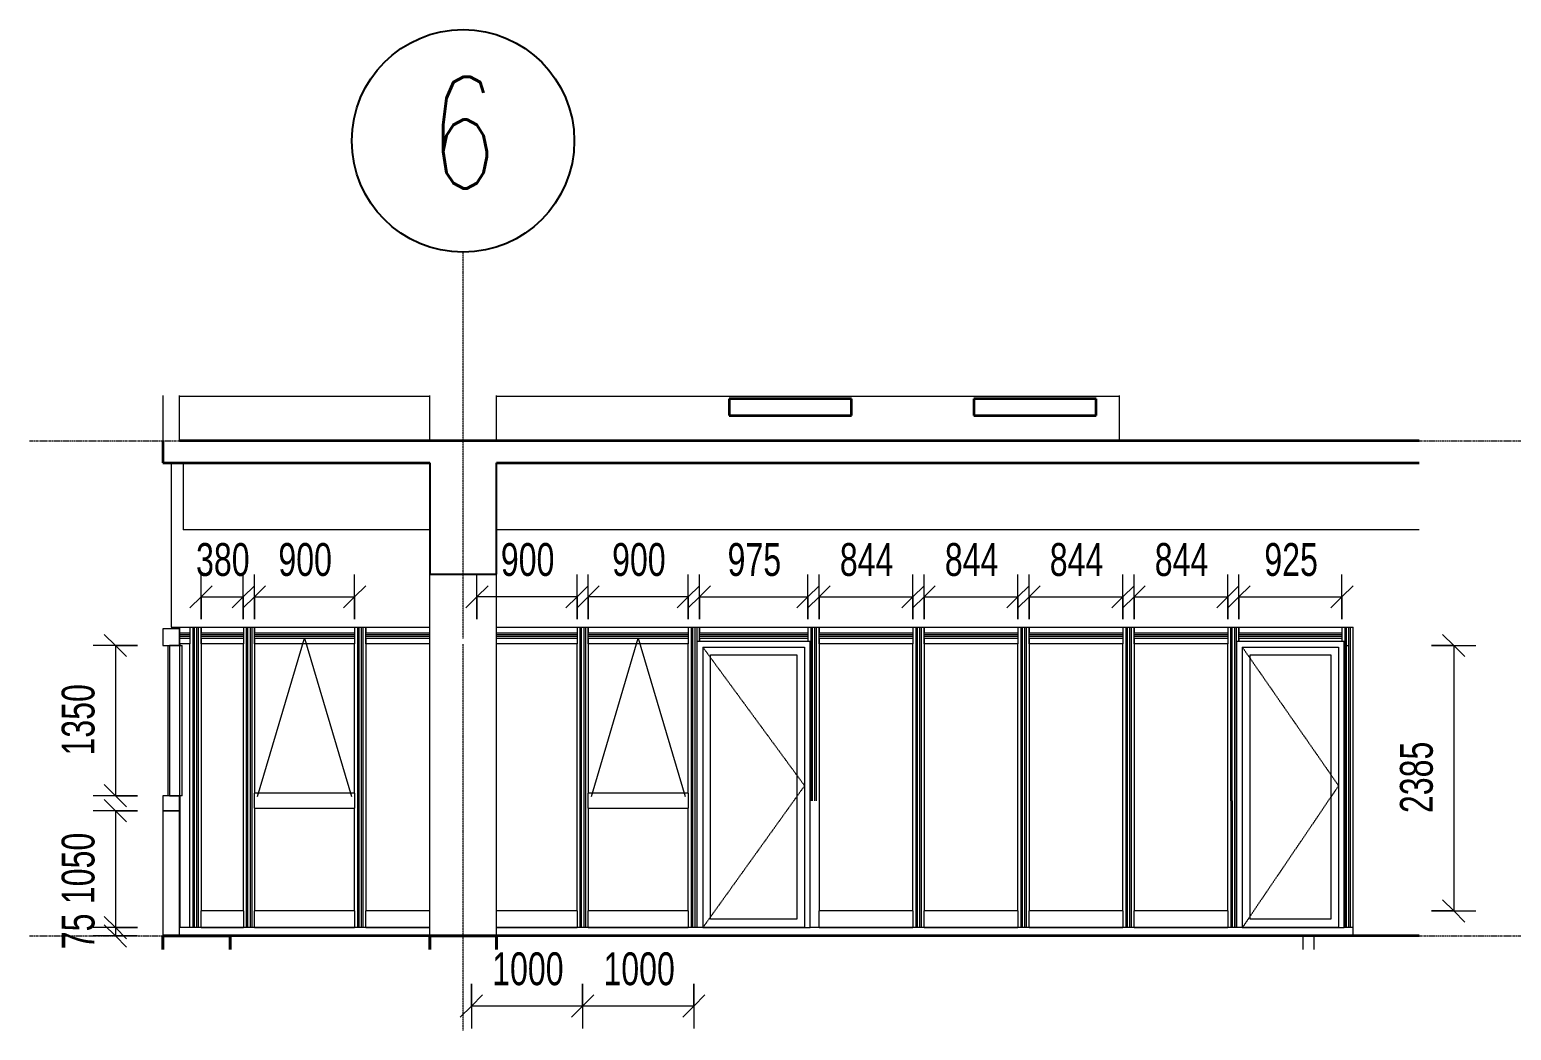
# Model space of a CAD drawing. Header units: millimetres. Extents: x -57519 to 497916, y -349472 to 446842.
# Drawn here: x 254065 to 267385, y 10602 to 19593 of the extents above; entities that cross this region are included whole.
import ezdxf

# ---------------------------------------------------------------- set-up
doc = ezdxf.new("R2010")
doc.units = ezdxf.units.MM
for name, pattern in [('Center', [40, 10, -5, 20, -5]), ('Grid Line__1_200_', [10.5, 6, -1.5, 1.5, -1.5]), ('Hidden', [7.14375, 4.7625, -2.38125])]:
    doc.linetypes.add(name, pattern=pattern)
for name, color, linetype, lineweight in [('A-ANNO-DIMS', 211, 'Continuous', 5), ('A-ANNO-DIMS-200', 211, 'Continuous', 5), ('A-ANNO-NOTE', 131, 'Continuous', 25), ('A-DETL-THIN', 151, 'Continuous', 9), ('A-FLOR', 192, 'Continuous', 5), ('A-FLOR-LEVL', 51, 'Continuous', 5), ('A-GLAZ-CURT', 52, 'Continuous', 20), ('A-GLAZ-CURT-HDLN', 51, 'Hidden', 20), ('A-GLAZ-CWMG', 51, 'Continuous', 20), ('A-WALL', 113, 'Continuous', 20), ('A-WALL-PATT', 111, 'Continuous', 20), ('S-BEAM', 12, 'Continuous', 20), ('S-COLS', 52, 'Continuous', 20), ('S-GRID', 1, 'Continuous', 5), ('S-GRID-IDEN', 1, 'Continuous', 25)]:
    doc.layers.add(name, color=color, linetype=linetype, lineweight=lineweight)
doc.styles.add('Arial_1', font='arial.ttf', dxfattribs={"width": 0.7, "height": 295.05988})
doc.styles.add('RomanS', font='romans__.ttf', dxfattribs={"width": 0.7, "height": 1003.164557})
doc.dimstyles.new('Linear_-_1_5mm_Arial_2', dxfattribs={"dimscale": 304.8, "dimtxt": 300, "dimasz": 0.656168, "dimexe": 0.656168, "dimexo": 0.0625, "dimgap": 0.328084, "dimtad": 1, "dimdec": 0, "dimzin": 0, "dimdsep": 46, "dimtxsty": 'Arial_1', "dimblk1": 'OBLIQUE', "dimblk2": 'OBLIQUE', "dimsah": 1, "dimcen": 0.09, "dimadec": 0, "dimazin": 0, "dimtfac": 1, "dimtdec": 4, "dimtix": 1, "dimtmove": 0, "dimatfit": 3, "dimfxl": 0.656168, "dimfxlon": 1, "dimtvp": 1, "dimtolj": 1, "dimtzin": 0, "dimarcsym": 2})
doc.dimstyles.new('Linear_-_1_5mm_Arial_3', dxfattribs={"dimscale": 304.8, "dimtxt": 300, "dimasz": 0.656168, "dimexe": 0.656168, "dimexo": 0.0625, "dimgap": 0.328084, "dimtad": 1, "dimdec": 0, "dimzin": 0, "dimdsep": 46, "dimtxsty": 'Arial_1', "dimblk1": 'OBLIQUE', "dimblk2": 'OBLIQUE', "dimsah": 1, "dimcen": 0.09, "dimadec": 0, "dimazin": 0, "dimtfac": 1, "dimtdec": 4, "dimtix": 1, "dimtmove": 0, "dimatfit": 3, "dimfxl": 0.656168, "dimfxlon": 1, "dimtvp": 1, "dimtolj": 1, "dimtzin": 0, "dimarcsym": 2})

# ---------------------------------------------------------------- blocks, each defined once
blk = doc.blocks.new('System Panel - _DLN__12_12mm laminated clear glass-18442147-Section 1')
at = {"layer": 'A-GLAZ-CURT', "lineweight": 9}
for p, q in [((37884, 14075), (37794, 14075)), ((37794, 14075), (37794, 14060)), ((37884, 12665), (37884, 14075)), ((37794, 12710), (37794, 12665)), ((37794, 12665), (37794, 11526)), ((37884, 11526), (37884, 12665))]:
    blk.add_line(p, q, dxfattribs=at)
blk = doc.blocks.new('Rectangular Mullion - DLN_FRAME 2-18442152-Section 1')
at = {"layer": 'A-GLAZ-CWMG', "lineweight": 9}
for p, q in [((47314, 14175), (47314, 14225)), ((47314, 14160), (47314, 14175)), ((47314, 14175), (48239, 14175)), ((47314, 14140), (47314, 14160)), ((47314, 14160), (48239, 14160)), ((47314, 14125), (47314, 14140)), ((48239, 14140), (47314, 14140)), ((47314, 14095), (47314, 14125)), ((47314, 14125), (48239, 14125)), ((48239, 14225), (48239, 14175)), ((48239, 14175), (48239, 14160)), ((48239, 14160), (48239, 14140)), ((48239, 14140), (48239, 14125)), ((48239, 14125), (48239, 14095))]:
    blk.add_line(p, q, dxfattribs=at)
blk = doc.blocks.new('Rectangular Mullion - DLN_FRAME-18393997-Section 1')
at = {"layer": 'A-GLAZ-CWMG', "lineweight": 9}
for p, q in [((48264, 12665), (48264, 11525)), ((48279, 11525), (48279, 12665)), ((48299, 12665), (48299, 11525)), ((48314, 12665), (48314, 11525)), ((48279, 11525), (48264, 11525)), ((48299, 11525), (48279, 11525)), ((48314, 11525), (48299, 11525))]:
    blk.add_line(p, q, dxfattribs=at)
blk = doc.blocks.new('System Panel - _DLN__12_12mm laminated clear glass-18442162-Section 1')
at = {"layer": 'A-GLAZ-CURT', "lineweight": 9}
for p, q in [((41464, 12598), (41464, 11675)), ((42364, 11675), (42364, 12598))]:
    blk.add_line(p, q, dxfattribs=at)
blk = doc.blocks.new('Curtain Wall Door 1 - Curtain Wall Door 1-18442149-Section 1')
at = {"layer": 'A-GLAZ-CURT', "lineweight": 9}
for p, q in [((43459, 14095), (42444, 14095)), ((42444, 11525), (42444, 14095)), ((42494, 14045), (42494, 11525)), ((42494, 14045), (43409, 14045)), ((43409, 14045), (43409, 11525)), ((43459, 11525), (43459, 14095)), ((42564, 11600), (42564, 13975)), ((42564, 13975), (43339, 13975)), ((43339, 13975), (43339, 11600)), ((43339, 11600), (42564, 11600)), ((42494, 11525), (42444, 11525)), ((42494, 11525), (43409, 11525)), ((43409, 11525), (43459, 11525))]:
    blk.add_line(p, q, dxfattribs=at)
at = {"layer": 'A-GLAZ-CURT-HDLN', "lineweight": 9}
for p, q in [((42494, 14045), (43409, 12800)), ((43409, 12800), (42494, 11525))]:
    blk.add_line(p, q, dxfattribs=at)
blk = doc.blocks.new('System Panel - _DLN__12_12mm laminated clear glass-18442151-Section 1')
at = {"layer": 'A-GLAZ-CURT', "lineweight": 9}
for p, q in [((44383, 14075), (43539, 14075)), ((43539, 14075), (43539, 12665)), ((44383, 12665), (44383, 14075)), ((43539, 12665), (43539, 11675)), ((44383, 11675), (44383, 12665))]:
    blk.add_line(p, q, dxfattribs=at)
blk = doc.blocks.new('Rectangular Mullion - DLN_FRAME 2-18442139-Section 1')
at = {"layer": 'A-GLAZ-CWMG', "lineweight": 9}
for p, q in [((40639, 14175), (41364, 14175)), ((40639, 14160), (41364, 14160)), ((41364, 14140), (40639, 14140)), ((40639, 14125), (41364, 14125)), ((41364, 14225), (41364, 14175)), ((41364, 14175), (41364, 14160)), ((41364, 14160), (41364, 14140)), ((41364, 14140), (41364, 14125)), ((41364, 14125), (41364, 14075))]:
    blk.add_line(p, q, dxfattribs=at)
blk = doc.blocks.new('Rectangular Mullion - DLN_FRAME 2-V5-Section 1')
at = {"layer": 'A-GLAZ-CWMG', "lineweight": 9}
for p, q in [((41464, 14175), (41464, 14225)), ((41464, 14160), (41464, 14175)), ((41464, 14175), (42364, 14175)), ((41464, 14140), (41464, 14160)), ((41464, 14160), (42364, 14160)), ((41464, 14125), (41464, 14140)), ((42364, 14140), (41464, 14140)), ((41464, 14075), (41464, 14125)), ((41464, 14125), (42364, 14125)), ((42364, 14225), (42364, 14175)), ((42364, 14175), (42364, 14160)), ((42364, 14160), (42364, 14140)), ((42364, 14140), (42364, 14125)), ((42364, 14125), (42364, 14075))]:
    blk.add_line(p, q, dxfattribs=at)
blk = doc.blocks.new('Rectangular Mullion - DLN_FRAME 2-18442148-Section 1')
at = {"layer": 'A-GLAZ-CWMG', "lineweight": 9}
for p, q in [((42464, 14175), (42464, 14225)), ((42464, 14160), (42464, 14175)), ((42464, 14175), (43439, 14175)), ((42464, 14140), (42464, 14160)), ((42464, 14160), (43439, 14160)), ((42464, 14125), (42464, 14140)), ((43439, 14140), (42464, 14140)), ((42464, 14095), (42464, 14125)), ((42464, 14125), (43439, 14125)), ((43439, 14225), (43439, 14175)), ((43439, 14175), (43439, 14160)), ((43439, 14160), (43439, 14140)), ((43439, 14140), (43439, 14125)), ((43439, 14125), (43439, 14095))]:
    blk.add_line(p, q, dxfattribs=at)
blk = doc.blocks.new('Rectangular Mullion - DLN_FRAME 2-18442150-Section 1')
at = {"layer": 'A-GLAZ-CWMG', "lineweight": 9}
for p, q in [((43539, 14175), (43539, 14225)), ((43539, 14160), (43539, 14175)), ((43539, 14175), (44383, 14175)), ((43539, 14140), (43539, 14160)), ((43539, 14160), (44383, 14160)), ((43539, 14125), (43539, 14140)), ((44383, 14140), (43539, 14140)), ((43539, 14075), (43539, 14125)), ((43539, 14125), (44383, 14125)), ((44383, 14225), (44383, 14175)), ((44383, 14175), (44383, 14160)), ((44383, 14160), (44383, 14140)), ((44383, 14140), (44383, 14125)), ((44383, 14125), (44383, 14075))]:
    blk.add_line(p, q, dxfattribs=at)
blk = doc.blocks.new('Rectangular Mullion - DLN_150 x 150mm _WD_-STUR_ OPENING-18440278-Section 1')
at = {"layer": 'A-GLAZ-CWMG', "lineweight": 9}
for p, q in [((43539, 11525), (43539, 11675)), ((44383, 11675), (43539, 11675)), ((44383, 11675), (44383, 11525)), ((43539, 11525), (44383, 11525))]:
    blk.add_line(p, q, dxfattribs=at)
blk = doc.blocks.new('Rectangular Mullion - DLN_FRAME-15967582-Section 1')
at = {"layer": 'A-GLAZ-CWMG', "lineweight": 9}
for p, q in [((42389, 12665), (42389, 11525)), ((42404, 11525), (42404, 12665)), ((42424, 12665), (42424, 11525)), ((42439, 12665), (42439, 11525)), ((42404, 11525), (42389, 11525)), ((42424, 11525), (42404, 11525)), ((42439, 11525), (42424, 11525))]:
    blk.add_line(p, q, dxfattribs=at)
blk = doc.blocks.new('Rectangular Mullion - DLN_FRAME-15967581-Section 1')
at = {"layer": 'A-GLAZ-CWMG', "lineweight": 9}
for p, q in [((44408, 12665), (44408, 11525)), ((44423, 11525), (44423, 12665)), ((44443, 12665), (44443, 11525)), ((44458, 12665), (44458, 11525)), ((44423, 11525), (44408, 11525)), ((44443, 11525), (44423, 11525)), ((44458, 11525), (44443, 11525))]:
    blk.add_line(p, q, dxfattribs=at)
blk = doc.blocks.new('System Panel - _DLN__12_12mm laminated clear glass-18442143-Section 1')
at = {"layer": 'A-GLAZ-CURT', "lineweight": 9}
for p, q in [((41364, 14075), (40639, 14075)), ((41364, 12665), (41364, 14075)), ((41364, 11675), (41364, 12665))]:
    blk.add_line(p, q, dxfattribs=at)
blk = doc.blocks.new('System Panel - _DLN__12_12mm laminated clear glass-V6-Section 1')
at = {"layer": 'A-GLAZ-CURT', "lineweight": 9}
for p, q in [((40039, 14075), (39464, 14075)), ((39464, 14075), (39464, 12665)), ((39464, 12665), (39464, 11675))]:
    blk.add_line(p, q, dxfattribs=at)
blk = doc.blocks.new('Rectangular Mullion - DLN_FRAME 2-18442144-Section 1')
at = {"layer": 'A-GLAZ-CWMG', "lineweight": 9}
for p, q in [((37984, 14175), (37984, 14225)), ((37984, 14160), (37984, 14175)), ((37984, 14175), (38364, 14175)), ((37984, 14140), (37984, 14160)), ((37984, 14160), (38364, 14160)), ((37984, 14125), (37984, 14140)), ((38364, 14140), (37984, 14140)), ((37984, 14075), (37984, 14125)), ((37984, 14125), (38364, 14125)), ((38364, 14225), (38364, 14175)), ((38364, 14175), (38364, 14160)), ((38364, 14160), (38364, 14140)), ((38364, 14140), (38364, 14125)), ((38364, 14125), (38364, 14075))]:
    blk.add_line(p, q, dxfattribs=at)
blk = doc.blocks.new('Rectangular Mullion - DLN_FRAME 2-V7-Section 1')
at = {"layer": 'A-GLAZ-CWMG', "lineweight": 9}
for p, q in [((39464, 14175), (39464, 14225)), ((39464, 14160), (39464, 14175)), ((39464, 14175), (40039, 14175)), ((39464, 14140), (39464, 14160)), ((39464, 14160), (40039, 14160)), ((39464, 14125), (39464, 14140)), ((40039, 14140), (39464, 14140)), ((39464, 14075), (39464, 14125)), ((39464, 14125), (40039, 14125))]:
    blk.add_line(p, q, dxfattribs=at)
blk = doc.blocks.new('Rectangular Mullion - DLN_150 x 150mm _WD_-STUR_ OPENING-18440271-Section 1')
at = {"layer": 'A-GLAZ-CWMG', "lineweight": 9}
for p, q in [((38464, 11525), (38464, 11675)), ((39364, 11675), (38464, 11675)), ((39364, 11675), (39364, 11525)), ((38464, 11525), (39364, 11525))]:
    blk.add_line(p, q, dxfattribs=at)
blk = doc.blocks.new('Rectangular Mullion - DLN_150 x 150mm _WD_-STUR_ OPENING-V8-Section 1')
at = {"layer": 'A-GLAZ-CWMG', "lineweight": 9}
for p, q in [((39464, 11525), (39464, 11675)), ((40039, 11675), (39464, 11675)), ((39464, 11525), (40039, 11525))]:
    blk.add_line(p, q, dxfattribs=at)
blk = doc.blocks.new('Rectangular Mullion - DLN_150 x 150mm _WD_-STUR_ OPENING-V9-Section 1')
at = {"layer": 'A-GLAZ-CWMG', "lineweight": 9}
for p, q in [((41364, 11675), (40639, 11675)), ((41364, 11675), (41364, 11525)), ((40639, 11525), (41364, 11525))]:
    blk.add_line(p, q, dxfattribs=at)
blk = doc.blocks.new('Rectangular Mullion - DLN_150 x 150mm _WD_-STUR_ OPENING-18440640-Section 1')
at = {"layer": 'A-GLAZ-CWMG', "lineweight": 9}
for p, q in [((37639, 14210), (37639, 14060)), ((37789, 14210), (37639, 14210)), ((37789, 14060), (37789, 14210)), ((37639, 14060), (37789, 14060))]:
    blk.add_line(p, q, dxfattribs=at)
blk = doc.blocks.new('Rectangular Mullion - DLN_135 x 150mm _WD_-STUR_ OPENING-18440606-Section 1')
at = {"layer": 'A-GLAZ-CWMG', "lineweight": 9}
for p, q in [((37639, 12710), (37639, 12575)), ((37789, 12710), (37639, 12710)), ((37789, 12575), (37789, 12710)), ((37639, 12575), (37789, 12575))]:
    blk.add_line(p, q, dxfattribs=at)
blk = doc.blocks.new('Rectangular Mullion - DLN_FRAME-18440576-Section 1')
at = {"layer": 'A-GLAZ-CWMG', "lineweight": 9}
for p, q in [((37684, 14060), (37684, 12710)), ((37794, 14060), (37699, 14060)), ((37699, 14060), (37699, 12710)), ((37794, 12710), (37794, 14060)), ((37794, 14060), (37814, 14060)), ((37814, 12710), (37814, 14060)), ((37699, 12710), (37794, 12710)), ((37814, 12710), (37794, 12710))]:
    blk.add_line(p, q, dxfattribs=at)
blk = doc.blocks.new('Curtain Wall Door 1 - Curtain Wall Door 1-18442153-Section 1')
at = {"layer": 'A-GLAZ-CURT', "lineweight": 9}
for p, q in [((48259, 14095), (47294, 14095)), ((47294, 11525), (47294, 14095)), ((47344, 14045), (47344, 11525)), ((47344, 14045), (48209, 14045)), ((48209, 14045), (48209, 11525)), ((48259, 11525), (48259, 14095)), ((47414, 11600), (47414, 13975)), ((47414, 13975), (48139, 13975)), ((48139, 13975), (48139, 11600)), ((48139, 11600), (47414, 11600)), ((47344, 11525), (47294, 11525)), ((47344, 11525), (48209, 11525)), ((48209, 11525), (48259, 11525))]:
    blk.add_line(p, q, dxfattribs=at)
at = {"layer": 'A-GLAZ-CURT-HDLN', "lineweight": 9}
for p, q in [((47344, 14045), (48209, 12800)), ((48209, 12800), (47344, 11525))]:
    blk.add_line(p, q, dxfattribs=at)
blk = doc.blocks.new('System Panel - _DLN__12_12mm laminated clear glass-18442163-Section 1')
at = {"layer": 'A-GLAZ-CURT', "lineweight": 9}
for p, q in [((39364, 14075), (38464, 14075)), ((38464, 14075), (38464, 12733)), ((39364, 12733), (39364, 14075))]:
    blk.add_line(p, q, dxfattribs=at)
blk = doc.blocks.new('Rectangular Mullion - DLN_FRAME-16088856-Section 1')
at = {"layer": 'A-GLAZ-CWMG', "lineweight": 9}
for p, q in [((48239, 14225), (48239, 14175)), ((48239, 14125), (48239, 14095)), ((48264, 14225), (48279, 14225)), ((48264, 14225), (48264, 12665)), ((48279, 14225), (48299, 14225)), ((48279, 12665), (48279, 14225)), ((48299, 14225), (48314, 14225)), ((48299, 14225), (48299, 12665)), ((48314, 14225), (48314, 12665))]:
    blk.add_line(p, q, dxfattribs=at)
blk = doc.blocks.new('Rectangular Mullion - DLN_FRAME-16088757-Section 1')
at = {"layer": 'A-GLAZ-CWMG', "lineweight": 9}
for p, q in [((38364, 14225), (38364, 14175)), ((38364, 14125), (38364, 14075)), ((38389, 14225), (38404, 14225)), ((38389, 14225), (38389, 12665)), ((38404, 14225), (38424, 14225)), ((38404, 12665), (38404, 14225)), ((38424, 14225), (38439, 14225)), ((38424, 14225), (38424, 12665)), ((38439, 14225), (38439, 12665)), ((38464, 14225), (38464, 14175)), ((38464, 14125), (38464, 14075))]:
    blk.add_line(p, q, dxfattribs=at)
blk = doc.blocks.new('Rectangular Mullion - DLN_FRAME-V10-Section 1')
at = {"layer": 'A-GLAZ-CWMG', "lineweight": 9}
for p, q in [((42364, 14225), (42364, 14175)), ((42364, 14125), (42364, 14075)), ((42389, 14225), (42404, 14225)), ((42389, 14225), (42389, 12665)), ((42404, 14225), (42424, 14225)), ((42404, 12665), (42404, 14225)), ((42424, 14225), (42439, 14225)), ((42424, 14225), (42424, 12665)), ((42439, 14225), (42439, 12665)), ((42464, 14225), (42464, 14175)), ((42464, 14125), (42464, 14095))]:
    blk.add_line(p, q, dxfattribs=at)
blk = doc.blocks.new('Rectangular Mullion - DLN_FRAME-16088758-Section 1')
at = {"layer": 'A-GLAZ-CWMG', "lineweight": 9}
for p, q in [((43439, 14225), (43439, 14175)), ((43439, 14125), (43439, 14095)), ((43464, 14225), (43479, 14225)), ((43464, 14225), (43464, 12665)), ((43479, 14225), (43499, 14225)), ((43479, 12665), (43479, 14225)), ((43499, 14225), (43514, 14225)), ((43499, 14225), (43499, 12665)), ((43514, 14225), (43514, 12665)), ((43539, 14225), (43539, 14175)), ((43539, 14125), (43539, 14075))]:
    blk.add_line(p, q, dxfattribs=at)
blk = doc.blocks.new('Rectangular Mullion - DLN_FRAME-V11-Section 1')
at = {"layer": 'A-GLAZ-CWMG', "lineweight": 9}
for p, q in [((44383, 14225), (44383, 14175)), ((44383, 14125), (44383, 14075)), ((44408, 14225), (44423, 14225)), ((44408, 14225), (44408, 12665)), ((44423, 14225), (44443, 14225)), ((44423, 12665), (44423, 14225)), ((44443, 14225), (44458, 14225)), ((44443, 14225), (44443, 12665)), ((44458, 14225), (44458, 12665)), ((44483, 14225), (44483, 14175)), ((44483, 14125), (44483, 14075))]:
    blk.add_line(p, q, dxfattribs=at)
blk = doc.blocks.new('Rectangular Mullion - DLN_FRAME-V12-Section 1')
at = {"layer": 'A-GLAZ-CWMG', "lineweight": 9}
for p, q in [((47214, 14225), (47214, 14175)), ((47214, 14125), (47214, 14075)), ((47239, 14225), (47254, 14225)), ((47239, 14225), (47239, 12665)), ((47254, 14225), (47274, 14225)), ((47254, 12665), (47254, 14225)), ((47274, 14225), (47289, 14225)), ((47274, 14225), (47274, 12665)), ((47289, 14225), (47289, 12665)), ((47314, 14225), (47314, 14175)), ((47314, 14125), (47314, 14095))]:
    blk.add_line(p, q, dxfattribs=at)
blk = doc.blocks.new('Rectangular Mullion - DLN_135 x 150mm _WD_-STUR_ OPENING-18442161-Section 1')
at = {"layer": 'A-GLAZ-CWMG', "lineweight": 9}
for p, q in [((41464, 12598), (41464, 12733)), ((42364, 12733), (41464, 12733)), ((42364, 12733), (42364, 12598)), ((41464, 12598), (42364, 12598))]:
    blk.add_line(p, q, dxfattribs=at)
blk = doc.blocks.new('Structural Framing 2 - Structural Framing 2-14365667-Section 1')
at = {"layer": 'S-BEAM', "lineweight": 40}
for p, q in [((37639, 11450), (37639, 11328)), ((38246, 11450), (37639, 11450)), ((38246, 11328), (38246, 11450)), ((40039, 11450), (40039, 11328)), ((40639, 11450), (40039, 11450)), ((40639, 11328), (40639, 11450))]:
    blk.add_line(p, q, dxfattribs=at)
blk = doc.blocks.new('System Panel - _DLN__12_12mm laminated clear glass-18442145-Section 1')
at = {"layer": 'A-GLAZ-CURT', "lineweight": 9}
for p, q in [((38364, 14075), (37984, 14075)), ((37984, 14075), (37984, 12665)), ((38364, 12665), (38364, 14075)), ((37984, 12665), (37984, 11675)), ((38364, 11675), (38364, 12665))]:
    blk.add_line(p, q, dxfattribs=at)
blk = doc.blocks.new('Rectangular Mullion - DLN_FRAME 2-18442146-Section 1')
at = {"layer": 'A-GLAZ-CWMG', "lineweight": 9}
for p, q in [((37794, 14175), (37794, 14225)), ((37794, 14160), (37794, 14175)), ((37794, 14175), (37884, 14175)), ((37794, 14140), (37794, 14160)), ((37794, 14160), (37884, 14160)), ((37794, 14125), (37794, 14140)), ((37884, 14140), (37794, 14140)), ((37794, 14075), (37794, 14125)), ((37794, 14125), (37884, 14125)), ((37884, 14225), (37884, 14175)), ((37884, 14175), (37884, 14160)), ((37884, 14160), (37884, 14140)), ((37884, 14140), (37884, 14125)), ((37884, 14125), (37884, 14075))]:
    blk.add_line(p, q, dxfattribs=at)
blk = doc.blocks.new('Rectangular Mullion - DLN_150 x 150mm _WD_-STUR_ OPENING-18440291-Section 1')
at = {"layer": 'A-GLAZ-CWMG', "lineweight": 9}
for p, q in [((37984, 11525), (37984, 11675)), ((38364, 11675), (37984, 11675)), ((38364, 11675), (38364, 11525)), ((37984, 11525), (38364, 11525))]:
    blk.add_line(p, q, dxfattribs=at)
blk = doc.blocks.new('Grid - Bubble - 10mm-1724413-Section 1')
at = {"layer": 'A-ANNO-NOTE'}
blk.add_circle((40339, 18593), 1000, dxfattribs=at)
blk = doc.blocks.new('DIMBLOCK102-Section 1')
at = {"layer": 'A-ANNO-DIMS-200', "transparency": 16777216}
for p, q in [((254836, 14060), (254736, 14160)), ((255036, 14060), (254636, 14060)), ((254836, 14060), (254836, 12710)), ((254836, 14060), (254936, 13960)), ((254836, 14060), (255036, 14060)), ((254836, 12710), (254736, 12810)), ((255036, 12710), (254636, 12710)), ((254836, 12710), (254936, 12610)), ((254836, 12710), (255036, 12710))]:
    blk.add_line(p, q, dxfattribs=at)
at = {"layer": 'A-ANNO-DIMS-200', "color": 0, "transparency": 16777216, "insert": (254353, 13071), "char_height": 295.1, "width": 753.23, "attachment_point": 1, "rotation": 90, "line_spacing_factor": 0.938532, "style": 'Arial_1'}
blk.add_mtext('1350', dxfattribs=at)
blk = doc.blocks.new('_Oblique')
at = {"color": 0, "linetype": 'ByBlock', "lineweight": -2}
blk.add_line((-0.5, -0.5), (0.5, 0.5), dxfattribs=at)
blk = doc.blocks.new('DIMBLOCK103-Section 1')
at = {"layer": 'A-ANNO-DIMS-200', "transparency": 16777216}
for p, q in [((256086, 14297), (256086, 14697)), ((256986, 14297), (256986, 14697)), ((256086, 14497), (256186, 14597)), ((256986, 14497), (257086, 14597)), ((256086, 14497), (255986, 14397)), ((256086, 14497), (256986, 14497)), ((256086, 14497), (256086, 14297)), ((256986, 14497), (256886, 14397)), ((256986, 14497), (256986, 14297))]:
    blk.add_line(p, q, dxfattribs=at)
at = {"layer": 'A-ANNO-DIMS-200', "color": 0, "transparency": 16777216, "insert": (256301, 14980), "char_height": 295.1, "width": 564.92, "attachment_point": 1, "line_spacing_factor": 0.938532, "style": 'Arial_1'}
blk.add_mtext('900', dxfattribs=at)
blk = doc.blocks.new('DIMBLOCK104-Section 1')
at = {"layer": 'A-ANNO-DIMS-200', "transparency": 16777216}
for p, q in [((254836, 12575), (254736, 12675)), ((255036, 12575), (254636, 12575)), ((254836, 12575), (254836, 11525)), ((254836, 12575), (254936, 12475)), ((254836, 12575), (255036, 12575)), ((254836, 11525), (254736, 11625)), ((255036, 11525), (254636, 11525)), ((254836, 11525), (254936, 11425)), ((254836, 11525), (255036, 11525))]:
    blk.add_line(p, q, dxfattribs=at)
at = {"layer": 'A-ANNO-DIMS-200', "color": 0, "transparency": 16777216, "insert": (254353, 11736), "char_height": 295.1, "width": 753.23, "attachment_point": 1, "rotation": 90, "line_spacing_factor": 0.938532, "style": 'Arial_1'}
blk.add_mtext('1050', dxfattribs=at)
blk = doc.blocks.new('DIMBLOCK105-Section 1')
at = {"layer": 'A-ANNO-DIMS-200', "transparency": 16777216}
for p, q in [((254836, 11525), (254736, 11625)), ((255036, 11525), (254636, 11525)), ((254836, 11450), (254736, 11550)), ((254836, 11525), (254836, 11450)), ((254836, 11525), (254936, 11425)), ((254836, 11525), (255036, 11525)), ((255036, 11450), (254636, 11450)), ((254836, 11450), (254936, 11350)), ((254836, 11450), (255036, 11450))]:
    blk.add_line(p, q, dxfattribs=at)
at = {"layer": 'A-ANNO-DIMS-200', "color": 0, "transparency": 16777216, "insert": (254353, 11331), "char_height": 295.1, "width": 376.62, "attachment_point": 1, "rotation": 90, "line_spacing_factor": 0.938532, "style": 'Arial_1'}
blk.add_mtext('75', dxfattribs=at)
blk = doc.blocks.new('DIMBLOCK106-Section 1')
at = {"layer": 'A-ANNO-DIMS-200', "transparency": 16777216}
for p, q in [((260086, 14297), (260086, 14697)), ((261061, 14297), (261061, 14697)), ((260086, 14497), (260186, 14597)), ((261061, 14497), (261161, 14597)), ((260086, 14497), (259986, 14397)), ((260086, 14497), (261061, 14497)), ((260086, 14497), (260086, 14297)), ((261061, 14497), (260961, 14397)), ((261061, 14497), (261061, 14297))]:
    blk.add_line(p, q, dxfattribs=at)
at = {"layer": 'A-ANNO-DIMS-200', "color": 0, "transparency": 16777216, "insert": (260339, 14980), "char_height": 295.1, "width": 564.92, "attachment_point": 1, "line_spacing_factor": 0.938532, "style": 'Arial_1'}
blk.add_mtext('975', dxfattribs=at)
blk = doc.blocks.new('DIMBLOCK107-Section 1')
at = {"layer": 'A-ANNO-DIMS-200', "transparency": 16777216}
for p, q in [((261161, 14297), (261161, 14697)), ((262005, 14297), (262005, 14697)), ((261161, 14497), (261261, 14597)), ((262005, 14497), (262105, 14597)), ((261161, 14497), (261061, 14397)), ((261161, 14497), (262005, 14497)), ((261161, 14497), (261161, 14297)), ((262005, 14497), (261905, 14397)), ((262005, 14497), (262005, 14297))]:
    blk.add_line(p, q, dxfattribs=at)
at = {"layer": 'A-ANNO-DIMS-200', "color": 0, "transparency": 16777216, "insert": (261348, 14980), "char_height": 295.1, "width": 564.92, "attachment_point": 1, "line_spacing_factor": 0.938532, "style": 'Arial_1'}
blk.add_mtext('844', dxfattribs=at)
blk = doc.blocks.new('DIMBLOCK108-Section 1')
at = {"layer": 'A-ANNO-DIMS-200', "transparency": 16777216}
for p, q in [((262105, 14297), (262105, 14697)), ((262949, 14297), (262949, 14697)), ((262105, 14497), (262205, 14597)), ((262949, 14497), (263049, 14597)), ((262105, 14497), (262005, 14397)), ((262105, 14497), (262949, 14497)), ((262105, 14497), (262105, 14297)), ((262949, 14497), (262849, 14397)), ((262949, 14497), (262949, 14297))]:
    blk.add_line(p, q, dxfattribs=at)
at = {"layer": 'A-ANNO-DIMS-200', "color": 0, "transparency": 16777216, "insert": (262292, 14980), "char_height": 295.1, "width": 564.92, "attachment_point": 1, "line_spacing_factor": 0.938532, "style": 'Arial_1'}
blk.add_mtext('844', dxfattribs=at)
blk = doc.blocks.new('DIMBLOCK109-Section 1')
at = {"layer": 'A-ANNO-DIMS-200', "transparency": 16777216}
for p, q in [((263049, 14297), (263049, 14697)), ((263893, 14297), (263893, 14697)), ((263049, 14497), (263149, 14597)), ((263893, 14497), (263993, 14597)), ((263049, 14497), (262949, 14397)), ((263049, 14497), (263893, 14497)), ((263049, 14497), (263049, 14297)), ((263893, 14497), (263793, 14397)), ((263893, 14497), (263893, 14297))]:
    blk.add_line(p, q, dxfattribs=at)
at = {"layer": 'A-ANNO-DIMS-200', "color": 0, "transparency": 16777216, "insert": (263235, 14980), "char_height": 295.1, "width": 564.92, "attachment_point": 1, "line_spacing_factor": 0.938532, "style": 'Arial_1'}
blk.add_mtext('844', dxfattribs=at)
blk = doc.blocks.new('DIMBLOCK110-Section 1')
at = {"layer": 'A-ANNO-DIMS-200', "transparency": 16777216}
for p, q in [((263993, 14297), (263993, 14697)), ((264836, 14297), (264836, 14697)), ((263993, 14497), (264093, 14597)), ((264836, 14497), (264936, 14597)), ((263993, 14497), (263893, 14397)), ((263993, 14497), (264836, 14497)), ((263993, 14497), (263993, 14297)), ((264836, 14497), (264736, 14397)), ((264836, 14497), (264836, 14297))]:
    blk.add_line(p, q, dxfattribs=at)
at = {"layer": 'A-ANNO-DIMS-200', "color": 0, "transparency": 16777216, "insert": (264179, 14980), "char_height": 295.1, "width": 564.92, "attachment_point": 1, "line_spacing_factor": 0.938532, "style": 'Arial_1'}
blk.add_mtext('844', dxfattribs=at)
blk = doc.blocks.new('DIMBLOCK111-Section 1')
at = {"layer": 'A-ANNO-DIMS-200', "transparency": 16777216}
for p, q in [((259086, 14297), (259086, 14697)), ((259986, 14297), (259986, 14697)), ((259086, 14497), (259186, 14597)), ((259986, 14497), (260086, 14597)), ((259086, 14497), (258986, 14397)), ((259986, 14497), (259086, 14497)), ((259086, 14497), (259086, 14297)), ((259986, 14497), (259886, 14397)), ((259986, 14497), (259986, 14297))]:
    blk.add_line(p, q, dxfattribs=at)
at = {"layer": 'A-ANNO-DIMS-200', "color": 0, "transparency": 16777216, "insert": (259301, 14980), "char_height": 295.1, "width": 564.92, "attachment_point": 1, "line_spacing_factor": 0.938532, "style": 'Arial_1'}
blk.add_mtext('900', dxfattribs=at)
blk = doc.blocks.new('DIMBLOCK112-Section 1')
at = {"layer": 'A-ANNO-DIMS-200', "transparency": 16777216}
for p, q in [((258086, 14297), (258086, 14697)), ((258986, 14297), (258986, 14697)), ((258086, 14497), (258186, 14597)), ((258986, 14497), (259086, 14597)), ((258086, 14497), (257986, 14397)), ((258986, 14497), (258086, 14497)), ((258086, 14497), (258086, 14297)), ((258986, 14497), (258886, 14397)), ((258986, 14497), (258986, 14297))]:
    blk.add_line(p, q, dxfattribs=at)
at = {"layer": 'A-ANNO-DIMS-200', "color": 0, "transparency": 16777216, "insert": (258301, 14980), "char_height": 295.1, "width": 564.92, "attachment_point": 1, "line_spacing_factor": 0.938532, "style": 'Arial_1'}
blk.add_mtext('900', dxfattribs=at)
blk = doc.blocks.new('DIMBLOCK113-Section 1')
at = {"layer": 'A-ANNO-DIMS-200', "transparency": 16777216}
for p, q in [((259036, 11020), (259036, 10620)), ((259036, 10820), (259036, 11020)), ((260036, 11020), (260036, 10620)), ((260036, 10820), (260036, 11020)), ((259036, 10820), (258936, 10720)), ((259036, 10820), (259136, 10920)), ((260036, 10820), (259036, 10820)), ((260036, 10820), (259936, 10720)), ((260036, 10820), (260136, 10920))]:
    blk.add_line(p, q, dxfattribs=at)
at = {"layer": 'A-ANNO-DIMS-200', "color": 0, "transparency": 16777216, "insert": (259223, 11303), "char_height": 295.1, "width": 753.23, "attachment_point": 1, "line_spacing_factor": 0.938532, "style": 'Arial_1'}
blk.add_mtext('1000', dxfattribs=at)
blk = doc.blocks.new('DIMBLOCK114-Section 1')
at = {"layer": 'A-ANNO-DIMS-200', "transparency": 16777216}
for p, q in [((258036, 11020), (258036, 10620)), ((258036, 10820), (258036, 11020)), ((259036, 11020), (259036, 10620)), ((259036, 10820), (259036, 11020)), ((258036, 10820), (257936, 10720)), ((258036, 10820), (258136, 10920)), ((259036, 10820), (258036, 10820)), ((259036, 10820), (258936, 10720)), ((259036, 10820), (259136, 10920))]:
    blk.add_line(p, q, dxfattribs=at)
at = {"layer": 'A-ANNO-DIMS-200', "color": 0, "transparency": 16777216, "insert": (258223, 11303), "char_height": 295.1, "width": 753.23, "attachment_point": 1, "line_spacing_factor": 0.938532, "style": 'Arial_1'}
blk.add_mtext('1000', dxfattribs=at)
blk = doc.blocks.new('DIMBLOCK115-Section 1')
at = {"layer": 'A-ANNO-DIMS-200', "transparency": 16777216}
for p, q in [((266866, 14060), (266766, 14160)), ((266666, 14060), (267066, 14060)), ((266866, 14060), (266666, 14060)), ((266866, 14060), (266866, 11675)), ((266866, 14060), (266966, 13960)), ((266866, 11675), (266766, 11775)), ((266666, 11675), (267066, 11675)), ((266866, 11675), (266666, 11675)), ((266866, 11675), (266966, 11575))]:
    blk.add_line(p, q, dxfattribs=at)
at = {"layer": 'A-ANNO-DIMS-200', "color": 0, "transparency": 16777216, "insert": (266383, 12554), "char_height": 295.1, "width": 753.23, "attachment_point": 1, "rotation": 90, "line_spacing_factor": 0.938532, "style": 'Arial_1'}
blk.add_mtext('2385', dxfattribs=at)
blk = doc.blocks.new('DIMBLOCK116-Section 1')
at = {"layer": 'A-ANNO-DIMS-200', "transparency": 16777216}
for p, q in [((255606, 14297), (255606, 14697)), ((255986, 14297), (255986, 14697)), ((255606, 14497), (255706, 14597)), ((255986, 14497), (256086, 14597)), ((255606, 14497), (255506, 14397)), ((255606, 14497), (255986, 14497)), ((255606, 14497), (255606, 14297)), ((255986, 14497), (255886, 14397)), ((255986, 14497), (255986, 14297))]:
    blk.add_line(p, q, dxfattribs=at)
at = {"layer": 'A-ANNO-DIMS-200', "color": 0, "transparency": 16777216, "insert": (255561, 14980), "char_height": 295.1, "width": 564.92, "attachment_point": 1, "line_spacing_factor": 0.938532, "style": 'Arial_1'}
blk.add_mtext('380', dxfattribs=at)
blk = doc.blocks.new('DIMBLOCK117-Section 1')
at = {"layer": 'A-ANNO-DIMS-200', "transparency": 16777216}
for p, q in [((264936, 14297), (264936, 14697)), ((265861, 14297), (265861, 14697)), ((264936, 14497), (265036, 14597)), ((265861, 14497), (265961, 14597)), ((264936, 14497), (264836, 14397)), ((264936, 14497), (265861, 14497)), ((264936, 14497), (264936, 14297)), ((265861, 14497), (265761, 14397)), ((265861, 14497), (265861, 14297))]:
    blk.add_line(p, q, dxfattribs=at)
at = {"layer": 'A-ANNO-DIMS-200', "color": 0, "transparency": 16777216, "insert": (265164, 14980), "char_height": 295.1, "width": 564.92, "attachment_point": 1, "line_spacing_factor": 0.938532, "style": 'Arial_1'}
blk.add_mtext('925', dxfattribs=at)

msp = doc.modelspace()

# ---------------------------------------------------------------- hatches: boundary and pattern name
at = {"layer": 'A-WALL-PATT', "lineweight": 9}
h = msp.add_hatch(dxfattribs=at)
h.set_pattern_fill('FP_3', color=256, style=0, pattern_type=2)
h.set_pattern_definition([(180, (255261.4, 15900), (-5e-14, -400), [])])
h.paths.add_polyline_path([(262136.6, 15900), (263861.4, 15900), (263861.4, 16306.3), (258261.4, 16306.3), (258261.4, 15900), (261453.4, 15900)], flags=0)
h.paths.add_polyline_path([(255411.4, 15900), (257661.4, 15900), (257661.4, 16306.3), (255411.4, 16306.3), (255411.4, 15903.1)], flags=0)
h.paths.add_polyline_path([(263653.4, 16125), (262553.4, 16125), (262553.4, 16275), (263653.4, 16275)], flags=0)
h.paths.add_polyline_path([(261453.4, 16125), (260353.4, 16125), (260353.4, 16275), (261453.4, 16275)], flags=0)

# ---------------------------------------------------------------- linework, layer by layer
at = {"layer": 'A-DETL-THIN'}
for p, q in [((256114.5, 12702.5), (256536.4, 14125)), ((256536.4, 14125), (256958.3, 12702.5)), ((259114.5, 12702.5), (259536.4, 14125)), ((259536.4, 14125), (259958.3, 12702.5)), ((265881.4, 14060), (265921.4, 14060))]:
    msp.add_line(p, q, dxfattribs=at)
at = {"layer": 'A-FLOR', "lineweight": 35}
for p, q in [((261453.4, 16275), (260353.4, 16275)), ((260353.4, 16275), (260353.4, 16125)), ((261453.4, 16125), (261453.4, 16275)), ((263653.4, 16275), (262553.4, 16275)), ((262553.4, 16275), (262553.4, 16125)), ((263653.4, 16125), (263653.4, 16275)), ((260353.4, 16125), (261453.4, 16125)), ((262553.4, 16125), (263653.4, 16125)), ((255261.4, 15900), (255261.4, 15700)), ((266556.5, 15900), (255411.4, 15900)), ((255261.4, 15700), (257661.4, 15700)), ((258261.4, 15700), (266556.5, 15700)), ((266556.5, 11450), (255261.4, 11450)), ((255261.4, 11450), (255261.4, 11328.2))]:
    msp.add_line(p, q, dxfattribs=at)
at = {"layer": 'A-FLOR', "lineweight": 9}
for p, q in [((255446, 15700), (255446, 15100)), ((257661.4, 15100), (255446, 15100)), ((266556.5, 15100), (258261.4, 15100))]:
    msp.add_line(p, q, dxfattribs=at)
at = {"layer": 'A-FLOR', "lineweight": 25}
for p, q in [((257661.4, 15700), (257661.4, 14700)), ((258261.4, 14700), (258261.4, 15700)), ((257661.4, 14700), (258261.4, 14700))]:
    msp.add_line(p, q, dxfattribs=at)
at = {"layer": 'A-FLOR-LEVL', "linetype": 'Center'}
for p, q in [((254065, 15900), (271671.9, 15900)), ((254065, 11450), (271671.9, 11450))]:
    msp.add_line(p, q, dxfattribs=at)
at = {"layer": 'A-WALL'}
for p, q in [((255261.4, 16306.3), (255261.4, 15900)), ((255411.4, 15900), (255411.4, 16306.3)), ((255411.4, 12575), (255261.4, 12575)), ((255261.4, 12575), (255261.4, 11450)), ((255411.4, 11450), (255411.4, 12575)), ((255261.4, 11450), (255411.4, 11450)), ((265511.4, 11450), (265511.4, 11328.2)), ((265611.4, 11450), (265511.4, 11450)), ((265611.4, 11328.2), (265611.4, 11450))]:
    msp.add_line(p, q, dxfattribs=at)
at = {"layer": 'A-WALL', "lineweight": 15}
for p, q in [((263861.4, 15900), (263861.4, 16306.3)), ((255336.4, 15700), (255336.4, 14225)), ((255336.4, 14225), (255531.4, 14225)), ((255581.4, 14225), (256011.4, 14225)), ((256061.4, 14225), (257011.4, 14225)), ((257061.4, 14225), (257661.4, 14225)), ((258261.4, 14225), (259011.4, 14225)), ((259061.4, 14225), (260011.4, 14225)), ((260061.4, 14225), (261086.4, 14225)), ((261136.4, 14225), (262030.1, 14225)), ((262080.1, 14225), (262973.9, 14225)), ((263023.9, 14225), (263917.6, 14225)), ((263967.6, 14225), (264861.4, 14225)), ((264911.4, 14225), (265886.4, 14225)), ((265936.4, 14225), (265961.4, 14225)), ((265961.4, 11450), (265961.4, 14225)), ((255531.4, 11526.2), (255411.4, 11526.2)), ((256011.4, 11526.2), (255581.4, 11526.2)), ((257011.4, 11526.2), (256061.4, 11526.2)), ((257661.4, 11526.2), (257061.4, 11526.2)), ((259011.4, 11526.2), (258261.2, 11526.2)), ((260011.4, 11526.2), (259061.4, 11526.2)), ((260066.4, 11526.2), (260061.4, 11526.2)), ((261031.4, 11526.2), (260116.4, 11526.2)), ((262030.1, 11526.2), (261081.4, 11526.2)), ((262973.9, 11526.2), (262080.1, 11526.2)), ((263917.6, 11526.2), (263023.9, 11526.2)), ((264861.4, 11526.2), (263967.6, 11526.2)), ((264916.4, 11526.2), (264911.4, 11526.2)), ((265831.4, 11526.2), (264966.4, 11526.2)), ((265886.4, 11526.2), (265881.4, 11526.2)), ((265961.4, 11526.2), (265936.4, 11526.2))]:
    msp.add_line(p, q, dxfattribs=at)
at = {"layer": 'S-COLS', "lineweight": 15}
for p, q in [((257661.4, 15900), (257661.4, 16306.3)), ((258261.4, 15900), (258261.4, 16306.3)), ((257661.4, 11525), (257661.4, 14700)), ((258261.4, 11525), (258261.4, 14700)), ((257661.4, 11450), (257661.4, 11525)), ((258261.4, 11450), (258261.4, 11525))]:
    msp.add_line(p, q, dxfattribs=at)
at = {"layer": 'S-GRID', "linetype": 'Grid Line__1_200_', "lineweight": 18}
for p, q in [((257961.4, 14122.9), (257961.4, 17592.7)), ((257961.4, 10602.3), (257961.4, 14072.1))]:
    msp.add_line(p, q, dxfattribs=at)

# ---------------------------------------------------------------- block references
at = {"layer": 'A-GLAZ-CURT', "lineweight": 9}
for name, p in [('System Panel - _DLN__12_12mm laminated clear glass-18442147-Section 1', (217622.1, 0)), ('System Panel - _DLN__12_12mm laminated clear glass-18442145-Section 1', (217622.1, 0)), ('System Panel - _DLN__12_12mm laminated clear glass-18442163-Section 1', (217622.1, 0)), ('System Panel - _DLN__12_12mm laminated clear glass-V6-Section 1', (217622.1, 0)), ('System Panel - _DLN__12_12mm laminated clear glass-18442143-Section 1', (217622.1, 0)), ('System Panel - _DLN__12_12mm laminated clear glass-18442163-Section 1', (220622.1, 0)), ('Curtain Wall Door 1 - Curtain Wall Door 1-18442149-Section 1', (217622.1, 0)), ('System Panel - _DLN__12_12mm laminated clear glass-18442151-Section 1', (217622.1, 0)), ('System Panel - _DLN__12_12mm laminated clear glass-18442151-Section 1', (218565.9, 0)), ('System Panel - _DLN__12_12mm laminated clear glass-18442151-Section 1', (219509.6, 0)), ('System Panel - _DLN__12_12mm laminated clear glass-18442151-Section 1', (220453.4, 0)), ('Curtain Wall Door 1 - Curtain Wall Door 1-18442153-Section 1', (217622.1, 0)), ('System Panel - _DLN__12_12mm laminated clear glass-18442162-Section 1', (214622.1, 0)), ('System Panel - _DLN__12_12mm laminated clear glass-18442162-Section 1', (217622.1, 0))]:
    msp.add_blockref(name, p, dxfattribs=at)
at = {"layer": 'A-GLAZ-CWMG', "lineweight": 9}
for name, p in [('Rectangular Mullion - DLN_150 x 150mm _WD_-STUR_ OPENING-18440640-Section 1', (217622.1, 0)), ('Rectangular Mullion - DLN_FRAME 2-18442146-Section 1', (217622.1, 0)), ('Rectangular Mullion - DLN_FRAME-V11-Section 1', (211123.4, 0)), ('Rectangular Mullion - DLN_FRAME 2-18442144-Section 1', (217622.1, 0)), ('Rectangular Mullion - DLN_FRAME-16088757-Section 1', (217622.1, 0)), ('Rectangular Mullion - DLN_FRAME 2-V5-Section 1', (214622.1, 0)), ('Rectangular Mullion - DLN_FRAME-16088757-Section 1', (218622.1, 0)), ('Rectangular Mullion - DLN_FRAME 2-V7-Section 1', (217622.1, 0)), ('Rectangular Mullion - DLN_FRAME 2-18442139-Section 1', (217622.1, 0)), ('Rectangular Mullion - DLN_FRAME-16088757-Section 1', (220622.1, 0)), ('Rectangular Mullion - DLN_FRAME 2-V5-Section 1', (217622.1, 0)), ('Rectangular Mullion - DLN_FRAME-V10-Section 1', (217622.1, 0)), ('Rectangular Mullion - DLN_FRAME 2-18442148-Section 1', (217622.1, 0)), ('Rectangular Mullion - DLN_FRAME-16088758-Section 1', (217622.1, 0)), ('Rectangular Mullion - DLN_FRAME 2-18442150-Section 1', (217622.1, 0)), ('Rectangular Mullion - DLN_FRAME-V11-Section 1', (217622.1, 0)), ('Rectangular Mullion - DLN_FRAME 2-18442150-Section 1', (218565.9, 0)), ('Rectangular Mullion - DLN_FRAME-V11-Section 1', (218565.9, 0)), ('Rectangular Mullion - DLN_FRAME 2-18442150-Section 1', (219509.6, 0)), ('Rectangular Mullion - DLN_FRAME-V11-Section 1', (219509.6, 0)), ('Rectangular Mullion - DLN_FRAME 2-18442150-Section 1', (220453.4, 0)), ('Rectangular Mullion - DLN_FRAME-V12-Section 1', (217622.1, 0)), ('Rectangular Mullion - DLN_FRAME 2-18442152-Section 1', (217622.1, 0)), ('Rectangular Mullion - DLN_FRAME-16088856-Section 1', (217622.1, 0)), ('Rectangular Mullion - DLN_FRAME-18440576-Section 1', (217622.1, 0)), ('Rectangular Mullion - DLN_135 x 150mm _WD_-STUR_ OPENING-18440606-Section 1', (217622.1, 0)), ('Rectangular Mullion - DLN_FRAME-15967581-Section 1', (211123.4, 0)), ('Rectangular Mullion - DLN_FRAME-15967582-Section 1', (213622.1, 0)), ('Rectangular Mullion - DLN_135 x 150mm _WD_-STUR_ OPENING-18442161-Section 1', (214622.1, 0)), ('Rectangular Mullion - DLN_FRAME-15967582-Section 1', (214622.1, 0)), ('Rectangular Mullion - DLN_FRAME-15967582-Section 1', (216622.1, 0)), ('Rectangular Mullion - DLN_135 x 150mm _WD_-STUR_ OPENING-18442161-Section 1', (217622.1, 0)), ('Rectangular Mullion - DLN_FRAME-15967582-Section 1', (217622.1, 0)), ('Rectangular Mullion - DLN_FRAME-15967581-Section 1', (217622.1, 0)), ('Rectangular Mullion - DLN_FRAME-15967581-Section 1', (218565.9, 0)), ('Rectangular Mullion - DLN_FRAME-15967581-Section 1', (219509.6, 0)), ('Rectangular Mullion - DLN_FRAME-15967581-Section 1', (220453.4, 0)), ('Rectangular Mullion - DLN_FRAME-18393997-Section 1', (217622.1, 0)), ('Rectangular Mullion - DLN_150 x 150mm _WD_-STUR_ OPENING-18440291-Section 1', (217622.1, 0)), ('Rectangular Mullion - DLN_150 x 150mm _WD_-STUR_ OPENING-18440271-Section 1', (217622.1, 0)), ('Rectangular Mullion - DLN_150 x 150mm _WD_-STUR_ OPENING-V8-Section 1', (217622.1, 0)), ('Rectangular Mullion - DLN_150 x 150mm _WD_-STUR_ OPENING-V9-Section 1', (217622.1, 0)), ('Rectangular Mullion - DLN_150 x 150mm _WD_-STUR_ OPENING-18440271-Section 1', (220622.1, 0)), ('Rectangular Mullion - DLN_150 x 150mm _WD_-STUR_ OPENING-18440278-Section 1', (217622.1, 0)), ('Rectangular Mullion - DLN_150 x 150mm _WD_-STUR_ OPENING-18440278-Section 1', (218565.9, 0)), ('Rectangular Mullion - DLN_150 x 150mm _WD_-STUR_ OPENING-18440278-Section 1', (219509.6, 0)), ('Rectangular Mullion - DLN_150 x 150mm _WD_-STUR_ OPENING-18440278-Section 1', (220453.4, 0))]:
    msp.add_blockref(name, p, dxfattribs=at)
at = {"layer": 'S-BEAM', "lineweight": 15}
msp.add_blockref('Structural Framing 2 - Structural Framing 2-14365667-Section 1', (217622.1, 0), dxfattribs=at)
at = {"layer": 'S-GRID-IDEN'}
msp.add_blockref('Grid - Bubble - 10mm-1724413-Section 1', (217622.1, 0), dxfattribs=at)

# ---------------------------------------------------------------- texts
at = {"layer": 'S-GRID-IDEN', "lineweight": 5, "insert": (257964.1, 19167.6), "char_height": 1003.165, "width": 792, "attachment_point": 2, "line_spacing_factor": 0.964689, "style": 'RomanS'}
msp.add_mtext('\\fRomanS|b0|i0|c134|p2|;\\W.7;6', dxfattribs=at)

# ---------------------------------------------------------------- dimensions: what is measured, and where the dimension line sits
at = {"layer": 'A-ANNO-DIMS'}
for base, p1, p2, dimstyle, override, picture, middle in [((255986.4, 14497), (255606.4, 14297), (255986.4, 14297), 'Linear_-_1_5mm_Arial_2', {"dimpost": '<>', "dimfxl": 380}, 'DIMBLOCK116-Section 1', (255796.4, 14747.7)), ((256986.4, 14497), (256086.4, 14297), (256986.4, 14297), 'Linear_-_1_5mm_Arial_2', {"dimpost": '<>', "dimfxl": 900}, 'DIMBLOCK103-Section 1', (256536.4, 14747.6)), ((258086.4, 14497), (258986.4, 14297), (258086.4, 14297), 'Linear_-_1_5mm_Arial_2', {"dimpost": '<>', "dimfxl": 900}, 'DIMBLOCK112-Section 1', (258536.4, 14747.6)), ((259086.4, 14497), (259986.4, 14297), (259086.4, 14297), 'Linear_-_1_5mm_Arial_2', {"dimpost": '<>', "dimfxl": 900}, 'DIMBLOCK111-Section 1', (259536.4, 14747.6)), ((261061.4, 14497), (260086.4, 14297), (261061.4, 14297), 'Linear_-_1_5mm_Arial_2', {"dimpost": '<>', "dimfxl": 975}, 'DIMBLOCK106-Section 1', (260573.9, 14747.6)), ((262005.1, 14497), (261161.4, 14297), (262005.1, 14297), 'Linear_-_1_5mm_Arial_2', {"dimpost": '<>', "dimfxl": 843.75}, 'DIMBLOCK107-Section 1', (261583.3, 14747.6)), ((262948.9, 14497), (262105.1, 14297), (262948.9, 14297), 'Linear_-_1_5mm_Arial_2', {"dimpost": '<>', "dimfxl": 843.75}, 'DIMBLOCK108-Section 1', (262527, 14747.6)), ((263892.6, 14497), (263048.9, 14297), (263892.6, 14297), 'Linear_-_1_5mm_Arial_2', {"dimpost": '<>', "dimfxl": 843.75}, 'DIMBLOCK109-Section 1', (263470.8, 14747.6)), ((264836.4, 14497), (263992.6, 14297), (264836.4, 14297), 'Linear_-_1_5mm_Arial_2', {"dimpost": '<>', "dimfxl": 843.75}, 'DIMBLOCK110-Section 1', (264414.5, 14747.6)), ((265861.4, 14497), (264936.4, 14297), (265861.4, 14297), 'Linear_-_1_5mm_Arial_2', {"dimpost": '<>', "dimfxl": 925}, 'DIMBLOCK117-Section 1', (265398.9, 14747.6)), ((258036.4, 10820.2), (259036.4, 11020.2), (258036.4, 11020.2), 'Linear_-_1_5mm_Arial_3', {"dimpost": '<>', "dimfxl": 1000}, 'DIMBLOCK114-Section 1', (258536.4, 11070.8)), ((259036.4, 10820.2), (260036.4, 11020.2), (259036.4, 11020.2), 'Linear_-_1_5mm_Arial_3', {"dimpost": '<>', "dimfxl": 1000}, 'DIMBLOCK113-Section 1', (259536.4, 11070.8))]:
    dim = msp.add_linear_dim(base=base, p1=p1, p2=p2, dimstyle=dimstyle, override=override, dxfattribs=at)
    dim.commit()
    dim.dimension.update_dxf_attribs({"geometry": picture, "text_midpoint": middle})
for base, p1, p2, override, picture, middle in [((254835.5, 12710), (255035.5, 14060), (255035.5, 12710), {"dimpost": '<>', "dimfxl": 1350}, 'DIMBLOCK102-Section 1', (254584.8, 13385)), ((266866.2, 11675), (266666.2, 14060), (266666.2, 11675), {"dimpost": '<>', "dimfxl": 2385}, 'DIMBLOCK115-Section 1', (266615.5, 12867.5)), ((254835.5, 11525), (255035.5, 12575), (255035.5, 11525), {"dimpost": '<>', "dimfxl": 1050}, 'DIMBLOCK104-Section 1', (254584.9, 12050)), ((254835.5, 11450), (255035.5, 11525), (255035.5, 11450), {"dimpost": '<>', "dimfxl": 75}, 'DIMBLOCK105-Section 1', (254585.5, 11487.5))]:
    dim = msp.add_linear_dim(base=base, p1=p1, p2=p2, angle=90, dimstyle='Linear_-_1_5mm_Arial_2', override=override, dxfattribs=at)
    dim.commit()
    dim.dimension.update_dxf_attribs({"geometry": picture, "text_midpoint": middle})

doc.saveas('drawing.dxf')
